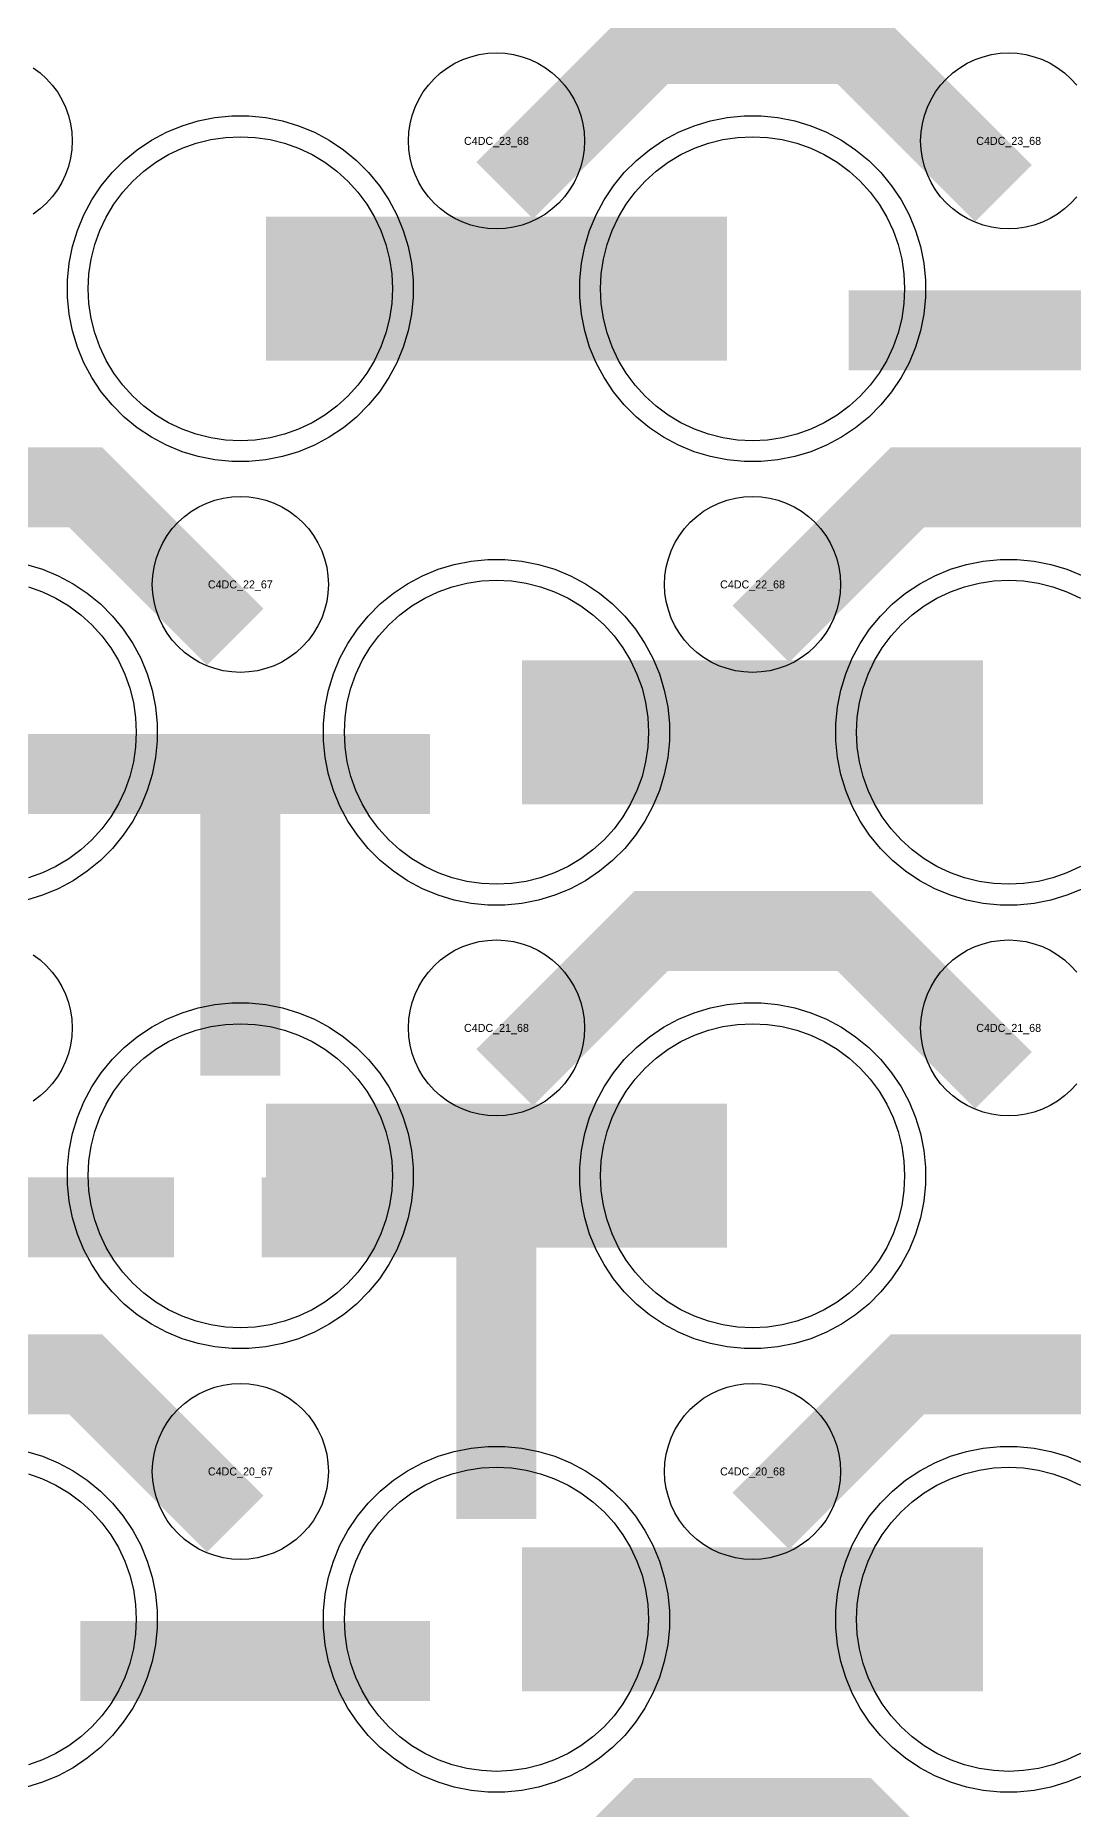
# Model space of a CAD drawing. Extents: x -11880 to 11880, y -14992 to 14992.
# Drawn here: x 9616 to 9940, y -12128 to -11573 of the extents above; entities that cross this region are included whole.
import ezdxf
from ezdxf.enums import TextEntityAlignment as Align

# ---------------------------------------------------------------- set-up
doc = ezdxf.new("R2010")
doc.units = 0
doc.header["$MEASUREMENT"] = 0
for name, color, linetype in [('GDS_775_DT_237', 138, 'CONTINUOUS'), ('RDL1_FS', 34, 'CONTINUOUS'), ('RDL_BS', 160, 'CONTINUOUS')]:
    doc.layers.add(name, color=color, linetype=linetype)

msp = doc.modelspace()

# ---------------------------------------------------------------- linework, layer by layer
at = {"layer": 'RDL1_FS'}
for points in [[(9680, -11700.099), (9675.343, -11699.87), (9670.732, -11699.186), (9666.209, -11698.054), (9661.819, -11696.482), (9657.605, -11694.49), (9653.605, -11692.092), (9649.86, -11689.314), (9646.406, -11686.184), (9643.276, -11682.73), (9640.498, -11678.985), (9638.1, -11674.985), (9636.108, -11670.771), (9634.536, -11666.381), (9633.404, -11661.858), (9632.72, -11657.247), (9632.491, -11652.59), (9632.72, -11647.933), (9633.404, -11643.322), (9634.536, -11638.799), (9636.108, -11634.409), (9638.1, -11630.195), (9640.498, -11626.195), (9643.276, -11622.45), (9646.406, -11618.996), (9649.86, -11615.866), (9653.605, -11613.088), (9657.605, -11610.69), (9661.819, -11608.698), (9666.209, -11607.126), (9670.732, -11605.994), (9675.343, -11605.31), (9680, -11605.081), (9684.657, -11605.31), (9689.268, -11605.994), (9693.791, -11607.126), (9698.181, -11608.698), (9702.395, -11610.69), (9706.395, -11613.088), (9710.14, -11615.866), (9713.594, -11618.996), (9716.724, -11622.45), (9719.502, -11626.195), (9721.9, -11630.195), (9723.892, -11634.409), (9725.464, -11638.799), (9726.596, -11643.322), (9727.28, -11647.933), (9727.509, -11652.59), (9727.28, -11657.247), (9726.596, -11661.858), (9725.464, -11666.381), (9723.892, -11670.771), (9721.9, -11674.985), (9719.502, -11678.985), (9716.724, -11682.73), (9713.594, -11686.184), (9710.14, -11689.314), (9706.395, -11692.092), (9702.395, -11694.49), (9698.181, -11696.482), (9693.791, -11698.054), (9689.268, -11699.186), (9684.657, -11699.87)], [(9840, -11700.099), (9835.343, -11699.87), (9830.732, -11699.186), (9826.209, -11698.054), (9821.819, -11696.482), (9817.605, -11694.49), (9813.605, -11692.092), (9809.86, -11689.314), (9806.406, -11686.184), (9803.276, -11682.73), (9800.498, -11678.985), (9798.1, -11674.985), (9796.108, -11670.771), (9794.536, -11666.381), (9793.404, -11661.858), (9792.72, -11657.247), (9792.491, -11652.59), (9792.72, -11647.933), (9793.404, -11643.322), (9794.536, -11638.799), (9796.108, -11634.409), (9798.1, -11630.195), (9800.498, -11626.195), (9803.276, -11622.45), (9806.406, -11618.996), (9809.86, -11615.866), (9813.605, -11613.088), (9817.605, -11610.69), (9821.819, -11608.698), (9826.209, -11607.126), (9830.732, -11605.994), (9835.343, -11605.31), (9840, -11605.081), (9844.657, -11605.31), (9849.268, -11605.994), (9853.791, -11607.126), (9858.181, -11608.698), (9862.395, -11610.69), (9866.395, -11613.088), (9870.14, -11615.866), (9873.594, -11618.996), (9876.724, -11622.45), (9879.502, -11626.195), (9881.9, -11630.195), (9883.892, -11634.409), (9885.464, -11638.799), (9886.596, -11643.322), (9887.28, -11647.933), (9887.509, -11652.59), (9887.28, -11657.247), (9886.596, -11661.858), (9885.464, -11666.381), (9883.892, -11670.771), (9881.9, -11674.985), (9879.502, -11678.985), (9876.724, -11682.73), (9873.594, -11686.184), (9870.14, -11689.314), (9866.395, -11692.092), (9862.395, -11694.49), (9858.181, -11696.482), (9853.791, -11698.054), (9849.268, -11699.186), (9844.657, -11699.87)], [(9760, -12115.794), (9755.343, -12115.565), (9750.732, -12114.881), (9746.209, -12113.749), (9741.819, -12112.177), (9737.605, -12110.185), (9733.605, -12107.787), (9729.86, -12105.009), (9726.406, -12101.879), (9723.276, -12098.425), (9720.498, -12094.68), (9718.1, -12090.68), (9716.108, -12086.466), (9714.536, -12082.076), (9713.404, -12077.553), (9712.72, -12072.942), (9712.491, -12068.285), (9712.72, -12063.628), (9713.404, -12059.017), (9714.536, -12054.494), (9716.108, -12050.104), (9718.1, -12045.89), (9720.498, -12041.89), (9723.276, -12038.145), (9726.406, -12034.691), (9729.86, -12031.561), (9733.605, -12028.783), (9737.605, -12026.385), (9741.819, -12024.393), (9746.209, -12022.821), (9750.732, -12021.689), (9755.343, -12021.005), (9760, -12020.776), (9764.657, -12021.005), (9769.268, -12021.689), (9773.791, -12022.821), (9778.181, -12024.393), (9782.395, -12026.385), (9786.395, -12028.783), (9790.14, -12031.561), (9793.594, -12034.691), (9796.724, -12038.145), (9799.502, -12041.89), (9801.9, -12045.89), (9803.892, -12050.104), (9805.464, -12054.494), (9806.596, -12059.017), (9807.28, -12063.628), (9807.509, -12068.285), (9807.28, -12072.942), (9806.596, -12077.553), (9805.464, -12082.076), (9803.892, -12086.466), (9801.9, -12090.68), (9799.502, -12094.68), (9796.724, -12098.425), (9793.594, -12101.879), (9790.14, -12105.009), (9786.395, -12107.787), (9782.395, -12110.185), (9778.181, -12112.177), (9773.791, -12113.749), (9769.268, -12114.881), (9764.657, -12115.565)]]:
    msp.add_lwpolyline(points, close=True, dxfattribs=at)
for points in [[(9688.002, -11652.59, 45, 45, 0), (9760.002, -11652.59, 45, 45, 0)], [(9760.002, -11652.59, 45, 45, 0), (9832.002, -11652.59, 45, 45, 0)], [(9768.002, -12068.285, 45, 45, 0), (9840.002, -12068.285, 45, 45, 0)], [(9840.002, -12068.285, 45, 45, 0), (9912.002, -12068.285, 45, 45, 0)]]:
    msp.add_lwpolyline(points, format="xyseb", dxfattribs=at)
at = {"layer": 'RDL1_FS', "color": 241, "true_color": 0xf7abae}
for points in [[(9760, -11838.664), (9755.343, -11838.435), (9750.732, -11837.751), (9746.209, -11836.619), (9741.819, -11835.047), (9737.605, -11833.055), (9733.605, -11830.657), (9729.86, -11827.879), (9726.406, -11824.749), (9723.276, -11821.295), (9720.498, -11817.55), (9718.1, -11813.55), (9716.108, -11809.336), (9714.536, -11804.946), (9713.404, -11800.423), (9712.72, -11795.812), (9712.491, -11791.155), (9712.72, -11786.498), (9713.404, -11781.887), (9714.536, -11777.364), (9716.108, -11772.974), (9718.1, -11768.76), (9720.498, -11764.76), (9723.276, -11761.015), (9726.406, -11757.561), (9729.86, -11754.431), (9733.605, -11751.653), (9737.605, -11749.255), (9741.819, -11747.263), (9746.209, -11745.691), (9750.732, -11744.559), (9755.343, -11743.875), (9760, -11743.646), (9764.657, -11743.875), (9769.268, -11744.559), (9773.791, -11745.691), (9778.181, -11747.263), (9782.395, -11749.255), (9786.395, -11751.653), (9790.14, -11754.431), (9793.594, -11757.561), (9796.724, -11761.015), (9799.502, -11764.76), (9801.9, -11768.76), (9803.892, -11772.974), (9805.464, -11777.364), (9806.596, -11781.887), (9807.28, -11786.498), (9807.509, -11791.155), (9807.28, -11795.812), (9806.596, -11800.423), (9805.464, -11804.946), (9803.892, -11809.336), (9801.9, -11813.55), (9799.502, -11817.55), (9796.724, -11821.295), (9793.594, -11824.749), (9790.14, -11827.879), (9786.395, -11830.657), (9782.395, -11833.055), (9778.181, -11835.047), (9773.791, -11836.619), (9769.268, -11837.751), (9764.657, -11838.435)], [(9680, -11977.229), (9675.343, -11977), (9670.732, -11976.316), (9666.209, -11975.184), (9661.819, -11973.612), (9657.605, -11971.62), (9653.605, -11969.222), (9649.86, -11966.444), (9646.406, -11963.314), (9643.276, -11959.86), (9640.498, -11956.115), (9638.1, -11952.115), (9636.108, -11947.901), (9634.536, -11943.511), (9633.404, -11938.988), (9632.72, -11934.377), (9632.491, -11929.72), (9632.72, -11925.063), (9633.404, -11920.452), (9634.536, -11915.929), (9636.108, -11911.539), (9638.1, -11907.325), (9640.498, -11903.325), (9643.276, -11899.58), (9646.406, -11896.126), (9649.86, -11892.996), (9653.605, -11890.218), (9657.605, -11887.82), (9661.819, -11885.828), (9666.209, -11884.256), (9670.732, -11883.124), (9675.343, -11882.44), (9680, -11882.211), (9684.657, -11882.44), (9689.268, -11883.124), (9693.791, -11884.256), (9698.181, -11885.828), (9702.395, -11887.82), (9706.395, -11890.218), (9710.14, -11892.996), (9713.594, -11896.126), (9716.724, -11899.58), (9719.502, -11903.325), (9721.9, -11907.325), (9723.892, -11911.539), (9725.464, -11915.929), (9726.596, -11920.452), (9727.28, -11925.063), (9727.509, -11929.72), (9727.28, -11934.377), (9726.596, -11938.988), (9725.464, -11943.511), (9723.892, -11947.901), (9721.9, -11952.115), (9719.502, -11956.115), (9716.724, -11959.86), (9713.594, -11963.314), (9710.14, -11966.444), (9706.395, -11969.222), (9702.395, -11971.62), (9698.181, -11973.612), (9693.791, -11975.184), (9689.268, -11976.316), (9684.657, -11977)], [(9840, -11977.229), (9835.343, -11977), (9830.732, -11976.316), (9826.209, -11975.184), (9821.819, -11973.612), (9817.605, -11971.62), (9813.605, -11969.222), (9809.86, -11966.444), (9806.406, -11963.314), (9803.276, -11959.86), (9800.498, -11956.115), (9798.1, -11952.115), (9796.108, -11947.901), (9794.536, -11943.511), (9793.404, -11938.988), (9792.72, -11934.377), (9792.491, -11929.72), (9792.72, -11925.063), (9793.404, -11920.452), (9794.536, -11915.929), (9796.108, -11911.539), (9798.1, -11907.325), (9800.498, -11903.325), (9803.276, -11899.58), (9806.406, -11896.126), (9809.86, -11892.996), (9813.605, -11890.218), (9817.605, -11887.82), (9821.819, -11885.828), (9826.209, -11884.256), (9830.732, -11883.124), (9835.343, -11882.44), (9840, -11882.211), (9844.657, -11882.44), (9849.268, -11883.124), (9853.791, -11884.256), (9858.181, -11885.828), (9862.395, -11887.82), (9866.395, -11890.218), (9870.14, -11892.996), (9873.594, -11896.126), (9876.724, -11899.58), (9879.502, -11903.325), (9881.9, -11907.325), (9883.892, -11911.539), (9885.464, -11915.929), (9886.596, -11920.452), (9887.28, -11925.063), (9887.509, -11929.72), (9887.28, -11934.377), (9886.596, -11938.988), (9885.464, -11943.511), (9883.892, -11947.901), (9881.9, -11952.115), (9879.502, -11956.115), (9876.724, -11959.86), (9873.594, -11963.314), (9870.14, -11966.444), (9866.395, -11969.222), (9862.395, -11971.62), (9858.181, -11973.612), (9853.791, -11975.184), (9849.268, -11976.316), (9844.657, -11977)]]:
    msp.add_lwpolyline(points, close=True, dxfattribs=at)
for points in [[(9942.395, -11833.055), (9938.181, -11835.047), (9933.791, -11836.619), (9929.268, -11837.751), (9924.657, -11838.435), (9920, -11838.664), (9915.343, -11838.435), (9910.732, -11837.751), (9906.209, -11836.619), (9901.819, -11835.047), (9897.605, -11833.055), (9893.605, -11830.657), (9889.86, -11827.879), (9886.406, -11824.749), (9883.276, -11821.295), (9880.498, -11817.55), (9878.1, -11813.55), (9876.108, -11809.336), (9874.536, -11804.946), (9873.404, -11800.423), (9872.72, -11795.812), (9872.491, -11791.155), (9872.72, -11786.498), (9873.404, -11781.887), (9874.536, -11777.364), (9876.108, -11772.974), (9878.1, -11768.76), (9880.498, -11764.76), (9883.276, -11761.015), (9886.406, -11757.561), (9889.86, -11754.431), (9893.605, -11751.653), (9897.605, -11749.255), (9901.819, -11747.263), (9906.209, -11745.691), (9910.732, -11744.559), (9915.343, -11743.875), (9920, -11743.646), (9924.657, -11743.875), (9929.268, -11744.559), (9933.791, -11745.691), (9938.181, -11747.263), (9942.395, -11749.255)], [(9613.791, -11745.691), (9618.181, -11747.263), (9622.395, -11749.255), (9626.395, -11751.653), (9630.14, -11754.431), (9633.594, -11757.561), (9636.724, -11761.015), (9639.502, -11764.76), (9641.9, -11768.76), (9643.892, -11772.974), (9645.464, -11777.364), (9646.596, -11781.887), (9647.28, -11786.498), (9647.509, -11791.155), (9647.28, -11795.812), (9646.596, -11800.423), (9645.464, -11804.946), (9643.892, -11809.336), (9641.9, -11813.55), (9639.502, -11817.55), (9636.724, -11821.295), (9633.594, -11824.749), (9630.14, -11827.879), (9626.395, -11830.657), (9622.395, -11833.055), (9618.181, -11835.047), (9613.791, -11836.619)]]:
    msp.add_lwpolyline(points, dxfattribs=at)
for points in [[(9768.002, -11791.155, 45, 45, 0), (9840.002, -11791.155, 45, 45, 0)], [(9840.002, -11791.155, 45, 45, 0), (9912.002, -11791.155, 45, 45, 0)], [(9688.002, -11929.72, 45, 45, 0), (9760.002, -11929.72, 45, 45, 0)], [(9760.002, -11929.72, 45, 45, 0), (9832.002, -11929.72, 45, 45, 0)]]:
    msp.add_lwpolyline(points, format="xyseb", dxfattribs=at)
at = {"layer": 'RDL1_FS'}
for points in [[(9942.395, -12110.185), (9938.181, -12112.177), (9933.791, -12113.749), (9929.268, -12114.881), (9924.657, -12115.565), (9920, -12115.794), (9915.343, -12115.565), (9910.732, -12114.881), (9906.209, -12113.749), (9901.819, -12112.177), (9897.605, -12110.185), (9893.605, -12107.787), (9889.86, -12105.009), (9886.406, -12101.879), (9883.276, -12098.425), (9880.498, -12094.68), (9878.1, -12090.68), (9876.108, -12086.466), (9874.536, -12082.076), (9873.404, -12077.553), (9872.72, -12072.942), (9872.491, -12068.285), (9872.72, -12063.628), (9873.404, -12059.017), (9874.536, -12054.494), (9876.108, -12050.104), (9878.1, -12045.89), (9880.498, -12041.89), (9883.276, -12038.145), (9886.406, -12034.691), (9889.86, -12031.561), (9893.605, -12028.783), (9897.605, -12026.385), (9901.819, -12024.393), (9906.209, -12022.821), (9910.732, -12021.689), (9915.343, -12021.005), (9920, -12020.776), (9924.657, -12021.005), (9929.268, -12021.689), (9933.791, -12022.821), (9938.181, -12024.393), (9942.395, -12026.385)], [(9613.791, -12022.821), (9618.181, -12024.393), (9622.395, -12026.385), (9626.395, -12028.783), (9630.14, -12031.561), (9633.594, -12034.691), (9636.724, -12038.145), (9639.502, -12041.89), (9641.9, -12045.89), (9643.892, -12050.104), (9645.464, -12054.494), (9646.596, -12059.017), (9647.28, -12063.628), (9647.509, -12068.285), (9647.28, -12072.942), (9646.596, -12077.553), (9645.464, -12082.076), (9643.892, -12086.466), (9641.9, -12090.68), (9639.502, -12094.68), (9636.724, -12098.425), (9633.594, -12101.879), (9630.14, -12105.009), (9626.395, -12107.787), (9622.395, -12110.185), (9618.181, -12112.177), (9613.791, -12113.749)]]:
    msp.add_lwpolyline(points, dxfattribs=at)
at = {"layer": 'RDL_BS'}
for points in [[(9762.562, -11621.904, 25, 25, 0), (9808.377, -11576.089, 25, 25, 0), (9841.93, -11576.089, 25, 25, 0)], [(9918.401, -11622.803, 25, 25, 0), (9871.687, -11576.089, 25, 25, 0), (9841.929, -11576.089, 25, 25, 0)], [(9870.016, -11665.603, 25, 25, 0), (9979.281, -11665.603, 25, 25, 0)], [(9678.401, -11761.368, 25, 25, 0), (9631.687, -11714.654, 25, 25, 0), (9601.929, -11714.654, 25, 25, 0)], [(9842.562, -11760.469, 25, 25, 0), (9888.377, -11714.654, 25, 25, 0), (9921.93, -11714.654, 25, 25, 0)], [(9998.401, -11761.368, 25, 25, 0), (9951.687, -11714.654, 25, 25, 0), (9921.929, -11714.654, 25, 25, 0)], [(9762.562, -11899.034, 25, 25, 0), (9808.377, -11853.219, 25, 25, 0), (9841.93, -11853.219, 25, 25, 0)], [(9918.401, -11899.933, 25, 25, 0), (9871.687, -11853.219, 25, 25, 0), (9841.929, -11853.219, 25, 25, 0)], [(9678.401, -12038.498, 25, 25, 0), (9631.687, -11991.784, 25, 25, 0), (9601.929, -11991.784, 25, 25, 0)], [(9842.562, -12037.599, 25, 25, 0), (9888.377, -11991.784, 25, 25, 0), (9921.93, -11991.784, 25, 25, 0)], [(9998.401, -12038.498, 25, 25, 0), (9951.687, -11991.784, 25, 25, 0), (9921.929, -11991.784, 25, 25, 0)], [(9630.016, -12081.298, 25, 25, 0), (9739.281, -12081.298, 25, 25, 0)], [(9762.562, -12176.159, 25, 25, 0), (9808.377, -12130.344, 25, 25, 0), (9841.93, -12130.344, 25, 25, 0)], [(9918.401, -12177.058, 25, 25, 0), (9871.687, -12130.344, 25, 25, 0), (9841.929, -12130.344, 25, 25, 0)]]:
    msp.add_lwpolyline(points, format="xyseb", dxfattribs=at)
for points in [[(9615.28, -11583.545), (9617.443, -11585.148), (9619.442, -11586.96), (9621.254, -11588.959), (9622.857, -11591.122), (9624.25, -11593.446), (9625.402, -11595.883), (9626.309, -11598.418), (9626.966, -11601.037), (9627.362, -11603.709), (9627.494, -11606.402), (9627.362, -11609.095), (9626.966, -11611.767), (9626.309, -11614.386), (9625.402, -11616.921), (9624.25, -11619.358), (9622.857, -11621.682), (9621.254, -11623.845), (9619.442, -11625.844), (9617.443, -11627.656), (9615.28, -11629.259)], [(9941.254, -11623.845), (9939.442, -11625.844), (9937.443, -11627.656), (9935.28, -11629.259), (9932.956, -11630.652), (9930.519, -11631.804), (9927.984, -11632.711), (9925.365, -11633.368), (9922.693, -11633.764), (9920, -11633.896), (9917.307, -11633.764), (9914.635, -11633.368), (9912.016, -11632.711), (9909.481, -11631.804), (9907.044, -11630.652), (9904.72, -11629.259), (9902.557, -11627.656), (9900.558, -11625.844), (9898.746, -11623.845), (9897.143, -11621.682), (9895.75, -11619.358), (9894.598, -11616.921), (9893.691, -11614.386), (9893.034, -11611.767), (9892.638, -11609.095), (9892.506, -11606.402), (9892.638, -11603.709), (9893.034, -11601.037), (9893.691, -11598.418), (9894.598, -11595.883), (9895.75, -11593.446), (9897.143, -11591.122), (9898.746, -11588.959), (9900.558, -11586.96), (9902.557, -11585.148), (9904.72, -11583.545), (9907.044, -11582.152), (9909.481, -11581), (9912.016, -11580.093), (9914.635, -11579.436), (9917.307, -11579.04), (9920, -11578.908), (9922.693, -11579.04), (9925.365, -11579.436), (9927.984, -11580.093), (9930.519, -11581), (9932.956, -11582.152), (9935.28, -11583.545), (9937.443, -11585.148), (9939.442, -11586.96), (9941.254, -11588.959)], [(9615.28, -11860.675), (9617.443, -11862.278), (9619.442, -11864.09), (9621.254, -11866.089), (9622.857, -11868.252), (9624.25, -11870.576), (9625.402, -11873.013), (9626.309, -11875.548), (9626.966, -11878.167), (9627.362, -11880.839), (9627.494, -11883.532), (9627.362, -11886.225), (9626.966, -11888.897), (9626.309, -11891.516), (9625.402, -11894.051), (9624.25, -11896.488), (9622.857, -11898.812), (9621.254, -11900.975), (9619.442, -11902.974), (9617.443, -11904.786), (9615.28, -11906.389)], [(9941.254, -11900.975), (9939.442, -11902.974), (9937.443, -11904.786), (9935.28, -11906.389), (9932.956, -11907.782), (9930.519, -11908.934), (9927.984, -11909.841), (9925.365, -11910.498), (9922.693, -11910.894), (9920, -11911.026), (9917.307, -11910.894), (9914.635, -11910.498), (9912.016, -11909.841), (9909.481, -11908.934), (9907.044, -11907.782), (9904.72, -11906.389), (9902.557, -11904.786), (9900.558, -11902.974), (9898.746, -11900.975), (9897.143, -11898.812), (9895.75, -11896.488), (9894.598, -11894.051), (9893.691, -11891.516), (9893.034, -11888.897), (9892.638, -11886.225), (9892.506, -11883.532), (9892.638, -11880.839), (9893.034, -11878.167), (9893.691, -11875.548), (9894.598, -11873.013), (9895.75, -11870.576), (9897.143, -11868.252), (9898.746, -11866.089), (9900.558, -11864.09), (9902.557, -11862.278), (9904.72, -11860.675), (9907.044, -11859.282), (9909.481, -11858.13), (9912.016, -11857.223), (9914.635, -11856.566), (9917.307, -11856.17), (9920, -11856.038), (9922.693, -11856.17), (9925.365, -11856.566), (9927.984, -11857.223), (9930.519, -11858.13), (9932.956, -11859.282), (9935.28, -11860.675), (9937.443, -11862.278), (9939.442, -11864.09), (9941.254, -11866.089)], [(9613.165, -12015.848), (9618.205, -12017.379), (9623.115, -12019.41), (9627.777, -12021.902), (9632.191, -12024.849), (9636.292, -12028.211), (9640.074, -12031.993), (9643.436, -12036.094), (9646.383, -12040.508), (9648.875, -12045.17), (9650.906, -12050.08), (9652.437, -12055.12), (9653.483, -12060.347), (9654, -12065.641), (9654, -12070.929), (9653.483, -12076.223), (9652.437, -12081.45), (9650.906, -12086.49), (9648.875, -12091.4), (9646.383, -12096.062), (9643.436, -12100.476), (9640.074, -12104.577), (9636.292, -12108.359), (9632.191, -12111.721), (9627.777, -12114.668), (9623.115, -12117.16), (9618.205, -12119.191), (9613.165, -12120.722)], [(9943.115, -12117.16), (9938.205, -12119.191), (9933.165, -12120.722), (9927.938, -12121.768), (9922.644, -12122.285), (9917.356, -12122.285), (9912.062, -12121.768), (9906.835, -12120.722), (9901.795, -12119.191), (9896.885, -12117.16), (9892.223, -12114.668), (9887.809, -12111.721), (9883.708, -12108.359), (9879.926, -12104.577), (9876.564, -12100.476), (9873.617, -12096.062), (9871.125, -12091.4), (9869.094, -12086.49), (9867.563, -12081.45), (9866.517, -12076.223), (9866, -12070.929), (9866, -12065.641), (9866.517, -12060.347), (9867.563, -12055.12), (9869.094, -12050.08), (9871.125, -12045.17), (9873.617, -12040.508), (9876.564, -12036.094), (9879.926, -12031.993), (9883.708, -12028.211), (9887.809, -12024.849), (9892.223, -12021.902), (9896.885, -12019.41), (9901.795, -12017.379), (9906.835, -12015.848), (9912.062, -12014.802), (9917.356, -12014.285), (9922.644, -12014.285), (9927.938, -12014.802), (9933.165, -12015.848), (9938.205, -12017.379), (9943.115, -12019.41)]]:
    msp.add_lwpolyline(points, dxfattribs=at)
for points in [[(9760, -11633.896), (9757.307, -11633.764), (9754.635, -11633.368), (9752.016, -11632.711), (9749.481, -11631.804), (9747.044, -11630.652), (9744.72, -11629.259), (9742.557, -11627.656), (9740.558, -11625.844), (9738.746, -11623.845), (9737.143, -11621.682), (9735.75, -11619.358), (9734.598, -11616.921), (9733.691, -11614.386), (9733.034, -11611.767), (9732.638, -11609.095), (9732.506, -11606.402), (9732.638, -11603.709), (9733.034, -11601.037), (9733.691, -11598.418), (9734.598, -11595.883), (9735.75, -11593.446), (9737.143, -11591.122), (9738.746, -11588.959), (9740.558, -11586.96), (9742.557, -11585.148), (9744.72, -11583.545), (9747.044, -11582.152), (9749.481, -11581), (9752.016, -11580.093), (9754.635, -11579.436), (9757.307, -11579.04), (9760, -11578.908), (9762.693, -11579.04), (9765.365, -11579.436), (9767.984, -11580.093), (9770.519, -11581), (9772.956, -11582.152), (9775.28, -11583.545), (9777.443, -11585.148), (9779.442, -11586.96), (9781.254, -11588.959), (9782.857, -11591.122), (9784.25, -11593.446), (9785.402, -11595.883), (9786.309, -11598.418), (9786.966, -11601.037), (9787.362, -11603.709), (9787.494, -11606.402), (9787.362, -11609.095), (9786.966, -11611.767), (9786.309, -11614.386), (9785.402, -11616.921), (9784.25, -11619.358), (9782.857, -11621.682), (9781.254, -11623.845), (9779.442, -11625.844), (9777.443, -11627.656), (9775.28, -11629.259), (9772.956, -11630.652), (9770.519, -11631.804), (9767.984, -11632.711), (9765.365, -11633.368), (9762.693, -11633.764)], [(9677.356, -11706.59), (9672.062, -11706.073), (9666.835, -11705.027), (9661.795, -11703.496), (9656.885, -11701.465), (9652.223, -11698.973), (9647.809, -11696.026), (9643.708, -11692.664), (9639.926, -11688.882), (9636.564, -11684.781), (9633.617, -11680.367), (9631.125, -11675.705), (9629.094, -11670.795), (9627.563, -11665.755), (9626.517, -11660.528), (9626, -11655.234), (9626, -11649.946), (9626.517, -11644.652), (9627.563, -11639.425), (9629.094, -11634.385), (9631.125, -11629.475), (9633.617, -11624.813), (9636.564, -11620.399), (9639.926, -11616.298), (9643.708, -11612.516), (9647.809, -11609.154), (9652.223, -11606.207), (9656.885, -11603.715), (9661.795, -11601.684), (9666.835, -11600.153), (9672.062, -11599.107), (9677.356, -11598.59), (9682.644, -11598.59), (9687.938, -11599.107), (9693.165, -11600.153), (9698.205, -11601.684), (9703.115, -11603.715), (9707.777, -11606.207), (9712.191, -11609.154), (9716.292, -11612.516), (9720.074, -11616.298), (9723.436, -11620.399), (9726.383, -11624.813), (9728.875, -11629.475), (9730.906, -11634.385), (9732.437, -11639.425), (9733.483, -11644.652), (9734, -11649.946), (9734, -11655.234), (9733.483, -11660.528), (9732.437, -11665.755), (9730.906, -11670.795), (9728.875, -11675.705), (9726.383, -11680.367), (9723.436, -11684.781), (9720.074, -11688.882), (9716.292, -11692.664), (9712.191, -11696.026), (9707.777, -11698.973), (9703.115, -11701.465), (9698.205, -11703.496), (9693.165, -11705.027), (9687.938, -11706.073), (9682.644, -11706.59)], [(9837.356, -11706.59), (9832.062, -11706.073), (9826.835, -11705.027), (9821.795, -11703.496), (9816.885, -11701.465), (9812.223, -11698.973), (9807.809, -11696.026), (9803.708, -11692.664), (9799.926, -11688.882), (9796.564, -11684.781), (9793.617, -11680.367), (9791.125, -11675.705), (9789.094, -11670.795), (9787.563, -11665.755), (9786.517, -11660.528), (9786, -11655.234), (9786, -11649.946), (9786.517, -11644.652), (9787.563, -11639.425), (9789.094, -11634.385), (9791.125, -11629.475), (9793.617, -11624.813), (9796.564, -11620.399), (9799.926, -11616.298), (9803.708, -11612.516), (9807.809, -11609.154), (9812.223, -11606.207), (9816.885, -11603.715), (9821.795, -11601.684), (9826.835, -11600.153), (9832.062, -11599.107), (9837.356, -11598.59), (9842.644, -11598.59), (9847.938, -11599.107), (9853.165, -11600.153), (9858.205, -11601.684), (9863.115, -11603.715), (9867.777, -11606.207), (9872.191, -11609.154), (9876.292, -11612.516), (9880.074, -11616.298), (9883.436, -11620.399), (9886.383, -11624.813), (9888.875, -11629.475), (9890.906, -11634.385), (9892.437, -11639.425), (9893.483, -11644.652), (9894, -11649.946), (9894, -11655.234), (9893.483, -11660.528), (9892.437, -11665.755), (9890.906, -11670.795), (9888.875, -11675.705), (9886.383, -11680.367), (9883.436, -11684.781), (9880.074, -11688.882), (9876.292, -11692.664), (9872.191, -11696.026), (9867.777, -11698.973), (9863.115, -11701.465), (9858.205, -11703.496), (9853.165, -11705.027), (9847.938, -11706.073), (9842.644, -11706.59)], [(9680, -11772.461), (9677.307, -11772.329), (9674.635, -11771.933), (9672.016, -11771.276), (9669.481, -11770.369), (9667.044, -11769.217), (9664.72, -11767.824), (9662.557, -11766.221), (9660.558, -11764.409), (9658.746, -11762.41), (9657.143, -11760.247), (9655.75, -11757.923), (9654.598, -11755.486), (9653.691, -11752.951), (9653.034, -11750.332), (9652.638, -11747.66), (9652.506, -11744.967), (9652.638, -11742.274), (9653.034, -11739.602), (9653.691, -11736.983), (9654.598, -11734.448), (9655.75, -11732.011), (9657.143, -11729.687), (9658.746, -11727.524), (9660.558, -11725.525), (9662.557, -11723.713), (9664.72, -11722.11), (9667.044, -11720.717), (9669.481, -11719.565), (9672.016, -11718.658), (9674.635, -11718.001), (9677.307, -11717.605), (9680, -11717.473), (9682.693, -11717.605), (9685.365, -11718.001), (9687.984, -11718.658), (9690.519, -11719.565), (9692.956, -11720.717), (9695.28, -11722.11), (9697.443, -11723.713), (9699.442, -11725.525), (9701.254, -11727.524), (9702.857, -11729.687), (9704.25, -11732.011), (9705.402, -11734.448), (9706.309, -11736.983), (9706.966, -11739.602), (9707.362, -11742.274), (9707.494, -11744.967), (9707.362, -11747.66), (9706.966, -11750.332), (9706.309, -11752.951), (9705.402, -11755.486), (9704.25, -11757.923), (9702.857, -11760.247), (9701.254, -11762.41), (9699.442, -11764.409), (9697.443, -11766.221), (9695.28, -11767.824), (9692.956, -11769.217), (9690.519, -11770.369), (9687.984, -11771.276), (9685.365, -11771.933), (9682.693, -11772.329)], [(9840, -11772.461), (9837.307, -11772.329), (9834.635, -11771.933), (9832.016, -11771.276), (9829.481, -11770.369), (9827.044, -11769.217), (9824.72, -11767.824), (9822.557, -11766.221), (9820.558, -11764.409), (9818.746, -11762.41), (9817.143, -11760.247), (9815.75, -11757.923), (9814.598, -11755.486), (9813.691, -11752.951), (9813.034, -11750.332), (9812.638, -11747.66), (9812.506, -11744.967), (9812.638, -11742.274), (9813.034, -11739.602), (9813.691, -11736.983), (9814.598, -11734.448), (9815.75, -11732.011), (9817.143, -11729.687), (9818.746, -11727.524), (9820.558, -11725.525), (9822.557, -11723.713), (9824.72, -11722.11), (9827.044, -11720.717), (9829.481, -11719.565), (9832.016, -11718.658), (9834.635, -11718.001), (9837.307, -11717.605), (9840, -11717.473), (9842.693, -11717.605), (9845.365, -11718.001), (9847.984, -11718.658), (9850.519, -11719.565), (9852.956, -11720.717), (9855.28, -11722.11), (9857.443, -11723.713), (9859.442, -11725.525), (9861.254, -11727.524), (9862.857, -11729.687), (9864.25, -11732.011), (9865.402, -11734.448), (9866.309, -11736.983), (9866.966, -11739.602), (9867.362, -11742.274), (9867.494, -11744.967), (9867.362, -11747.66), (9866.966, -11750.332), (9866.309, -11752.951), (9865.402, -11755.486), (9864.25, -11757.923), (9862.857, -11760.247), (9861.254, -11762.41), (9859.442, -11764.409), (9857.443, -11766.221), (9855.28, -11767.824), (9852.956, -11769.217), (9850.519, -11770.369), (9847.984, -11771.276), (9845.365, -11771.933), (9842.693, -11772.329)], [(9760, -11911.026), (9757.307, -11910.894), (9754.635, -11910.498), (9752.016, -11909.841), (9749.481, -11908.934), (9747.044, -11907.782), (9744.72, -11906.389), (9742.557, -11904.786), (9740.558, -11902.974), (9738.746, -11900.975), (9737.143, -11898.812), (9735.75, -11896.488), (9734.598, -11894.051), (9733.691, -11891.516), (9733.034, -11888.897), (9732.638, -11886.225), (9732.506, -11883.532), (9732.638, -11880.839), (9733.034, -11878.167), (9733.691, -11875.548), (9734.598, -11873.013), (9735.75, -11870.576), (9737.143, -11868.252), (9738.746, -11866.089), (9740.558, -11864.09), (9742.557, -11862.278), (9744.72, -11860.675), (9747.044, -11859.282), (9749.481, -11858.13), (9752.016, -11857.223), (9754.635, -11856.566), (9757.307, -11856.17), (9760, -11856.038), (9762.693, -11856.17), (9765.365, -11856.566), (9767.984, -11857.223), (9770.519, -11858.13), (9772.956, -11859.282), (9775.28, -11860.675), (9777.443, -11862.278), (9779.442, -11864.09), (9781.254, -11866.089), (9782.857, -11868.252), (9784.25, -11870.576), (9785.402, -11873.013), (9786.309, -11875.548), (9786.966, -11878.167), (9787.362, -11880.839), (9787.494, -11883.532), (9787.362, -11886.225), (9786.966, -11888.897), (9786.309, -11891.516), (9785.402, -11894.051), (9784.25, -11896.488), (9782.857, -11898.812), (9781.254, -11900.975), (9779.442, -11902.974), (9777.443, -11904.786), (9775.28, -11906.389), (9772.956, -11907.782), (9770.519, -11908.934), (9767.984, -11909.841), (9765.365, -11910.498), (9762.693, -11910.894)], [(9680, -12049.591), (9677.307, -12049.459), (9674.635, -12049.063), (9672.016, -12048.406), (9669.481, -12047.499), (9667.044, -12046.347), (9664.72, -12044.954), (9662.557, -12043.351), (9660.558, -12041.539), (9658.746, -12039.54), (9657.143, -12037.377), (9655.75, -12035.053), (9654.598, -12032.616), (9653.691, -12030.081), (9653.034, -12027.462), (9652.638, -12024.79), (9652.506, -12022.097), (9652.638, -12019.404), (9653.034, -12016.732), (9653.691, -12014.113), (9654.598, -12011.578), (9655.75, -12009.141), (9657.143, -12006.817), (9658.746, -12004.654), (9660.558, -12002.655), (9662.557, -12000.843), (9664.72, -11999.24), (9667.044, -11997.847), (9669.481, -11996.695), (9672.016, -11995.788), (9674.635, -11995.131), (9677.307, -11994.735), (9680, -11994.603), (9682.693, -11994.735), (9685.365, -11995.131), (9687.984, -11995.788), (9690.519, -11996.695), (9692.956, -11997.847), (9695.28, -11999.24), (9697.443, -12000.843), (9699.442, -12002.655), (9701.254, -12004.654), (9702.857, -12006.817), (9704.25, -12009.141), (9705.402, -12011.578), (9706.309, -12014.113), (9706.966, -12016.732), (9707.362, -12019.404), (9707.494, -12022.097), (9707.362, -12024.79), (9706.966, -12027.462), (9706.309, -12030.081), (9705.402, -12032.616), (9704.25, -12035.053), (9702.857, -12037.377), (9701.254, -12039.54), (9699.442, -12041.539), (9697.443, -12043.351), (9695.28, -12044.954), (9692.956, -12046.347), (9690.519, -12047.499), (9687.984, -12048.406), (9685.365, -12049.063), (9682.693, -12049.459)], [(9840, -12049.591), (9837.307, -12049.459), (9834.635, -12049.063), (9832.016, -12048.406), (9829.481, -12047.499), (9827.044, -12046.347), (9824.72, -12044.954), (9822.557, -12043.351), (9820.558, -12041.539), (9818.746, -12039.54), (9817.143, -12037.377), (9815.75, -12035.053), (9814.598, -12032.616), (9813.691, -12030.081), (9813.034, -12027.462), (9812.638, -12024.79), (9812.506, -12022.097), (9812.638, -12019.404), (9813.034, -12016.732), (9813.691, -12014.113), (9814.598, -12011.578), (9815.75, -12009.141), (9817.143, -12006.817), (9818.746, -12004.654), (9820.558, -12002.655), (9822.557, -12000.843), (9824.72, -11999.24), (9827.044, -11997.847), (9829.481, -11996.695), (9832.016, -11995.788), (9834.635, -11995.131), (9837.307, -11994.735), (9840, -11994.603), (9842.693, -11994.735), (9845.365, -11995.131), (9847.984, -11995.788), (9850.519, -11996.695), (9852.956, -11997.847), (9855.28, -11999.24), (9857.443, -12000.843), (9859.442, -12002.655), (9861.254, -12004.654), (9862.857, -12006.817), (9864.25, -12009.141), (9865.402, -12011.578), (9866.309, -12014.113), (9866.966, -12016.732), (9867.362, -12019.404), (9867.494, -12022.097), (9867.362, -12024.79), (9866.966, -12027.462), (9866.309, -12030.081), (9865.402, -12032.616), (9864.25, -12035.053), (9862.857, -12037.377), (9861.254, -12039.54), (9859.442, -12041.539), (9857.443, -12043.351), (9855.28, -12044.954), (9852.956, -12046.347), (9850.519, -12047.499), (9847.984, -12048.406), (9845.365, -12049.063), (9842.693, -12049.459)], [(9757.356, -12122.285), (9752.062, -12121.768), (9746.835, -12120.722), (9741.795, -12119.191), (9736.885, -12117.16), (9732.223, -12114.668), (9727.809, -12111.721), (9723.708, -12108.359), (9719.926, -12104.577), (9716.564, -12100.476), (9713.617, -12096.062), (9711.125, -12091.4), (9709.094, -12086.49), (9707.563, -12081.45), (9706.517, -12076.223), (9706, -12070.929), (9706, -12065.641), (9706.517, -12060.347), (9707.563, -12055.12), (9709.094, -12050.08), (9711.125, -12045.17), (9713.617, -12040.508), (9716.564, -12036.094), (9719.926, -12031.993), (9723.708, -12028.211), (9727.809, -12024.849), (9732.223, -12021.902), (9736.885, -12019.41), (9741.795, -12017.379), (9746.835, -12015.848), (9752.062, -12014.802), (9757.356, -12014.285), (9762.644, -12014.285), (9767.938, -12014.802), (9773.165, -12015.848), (9778.205, -12017.379), (9783.115, -12019.41), (9787.777, -12021.902), (9792.191, -12024.849), (9796.292, -12028.211), (9800.074, -12031.993), (9803.436, -12036.094), (9806.383, -12040.508), (9808.875, -12045.17), (9810.906, -12050.08), (9812.437, -12055.12), (9813.483, -12060.347), (9814, -12065.641), (9814, -12070.929), (9813.483, -12076.223), (9812.437, -12081.45), (9810.906, -12086.49), (9808.875, -12091.4), (9806.383, -12096.062), (9803.436, -12100.476), (9800.074, -12104.577), (9796.292, -12108.359), (9792.191, -12111.721), (9787.777, -12114.668), (9783.115, -12117.16), (9778.205, -12119.191), (9773.165, -12120.722), (9767.938, -12121.768), (9762.644, -12122.285)]]:
    msp.add_lwpolyline(points, close=True, dxfattribs=at)
at = {"layer": 'RDL_BS', "color": 241, "true_color": 0xf7abae}
for points in [[(9613.165, -11738.718), (9618.205, -11740.249), (9623.115, -11742.28), (9627.777, -11744.772), (9632.191, -11747.719), (9636.292, -11751.081), (9640.074, -11754.863), (9643.436, -11758.964), (9646.383, -11763.378), (9648.875, -11768.04), (9650.906, -11772.95), (9652.437, -11777.99), (9653.483, -11783.217), (9654, -11788.511), (9654, -11793.799), (9653.483, -11799.093), (9652.437, -11804.32), (9650.906, -11809.36), (9648.875, -11814.27), (9646.383, -11818.932), (9643.436, -11823.346), (9640.074, -11827.447), (9636.292, -11831.229), (9632.191, -11834.591), (9627.777, -11837.538), (9623.115, -11840.03), (9618.205, -11842.061), (9613.165, -11843.592)], [(9943.115, -11840.03), (9938.205, -11842.061), (9933.165, -11843.592), (9927.938, -11844.638), (9922.644, -11845.155), (9917.356, -11845.155), (9912.062, -11844.638), (9906.835, -11843.592), (9901.795, -11842.061), (9896.885, -11840.03), (9892.223, -11837.538), (9887.809, -11834.591), (9883.708, -11831.229), (9879.926, -11827.447), (9876.564, -11823.346), (9873.617, -11818.932), (9871.125, -11814.27), (9869.094, -11809.36), (9867.563, -11804.32), (9866.517, -11799.093), (9866, -11793.799), (9866, -11788.511), (9866.517, -11783.217), (9867.563, -11777.99), (9869.094, -11772.95), (9871.125, -11768.04), (9873.617, -11763.378), (9876.564, -11758.964), (9879.926, -11754.863), (9883.708, -11751.081), (9887.809, -11747.719), (9892.223, -11744.772), (9896.885, -11742.28), (9901.795, -11740.249), (9906.835, -11738.718), (9912.062, -11737.672), (9917.356, -11737.155), (9922.644, -11737.155), (9927.938, -11737.672), (9933.165, -11738.718), (9938.205, -11740.249), (9943.115, -11742.28)]]:
    msp.add_lwpolyline(points, dxfattribs=at)
for points in [[(9757.356, -11845.155), (9752.062, -11844.638), (9746.835, -11843.592), (9741.795, -11842.061), (9736.885, -11840.03), (9732.223, -11837.538), (9727.809, -11834.591), (9723.708, -11831.229), (9719.926, -11827.447), (9716.564, -11823.346), (9713.617, -11818.932), (9711.125, -11814.27), (9709.094, -11809.36), (9707.563, -11804.32), (9706.517, -11799.093), (9706, -11793.799), (9706, -11788.511), (9706.517, -11783.217), (9707.563, -11777.99), (9709.094, -11772.95), (9711.125, -11768.04), (9713.617, -11763.378), (9716.564, -11758.964), (9719.926, -11754.863), (9723.708, -11751.081), (9727.809, -11747.719), (9732.223, -11744.772), (9736.885, -11742.28), (9741.795, -11740.249), (9746.835, -11738.718), (9752.062, -11737.672), (9757.356, -11737.155), (9762.644, -11737.155), (9767.938, -11737.672), (9773.165, -11738.718), (9778.205, -11740.249), (9783.115, -11742.28), (9787.777, -11744.772), (9792.191, -11747.719), (9796.292, -11751.081), (9800.074, -11754.863), (9803.436, -11758.964), (9806.383, -11763.378), (9808.875, -11768.04), (9810.906, -11772.95), (9812.437, -11777.99), (9813.483, -11783.217), (9814, -11788.511), (9814, -11793.799), (9813.483, -11799.093), (9812.437, -11804.32), (9810.906, -11809.36), (9808.875, -11814.27), (9806.383, -11818.932), (9803.436, -11823.346), (9800.074, -11827.447), (9796.292, -11831.229), (9792.191, -11834.591), (9787.777, -11837.538), (9783.115, -11840.03), (9778.205, -11842.061), (9773.165, -11843.592), (9767.938, -11844.638), (9762.644, -11845.155)], [(9677.356, -11983.72), (9672.062, -11983.203), (9666.835, -11982.157), (9661.795, -11980.626), (9656.885, -11978.595), (9652.223, -11976.103), (9647.809, -11973.156), (9643.708, -11969.794), (9639.926, -11966.012), (9636.564, -11961.911), (9633.617, -11957.497), (9631.125, -11952.835), (9629.094, -11947.925), (9627.563, -11942.885), (9626.517, -11937.658), (9626, -11932.364), (9626, -11927.076), (9626.517, -11921.782), (9627.563, -11916.555), (9629.094, -11911.515), (9631.125, -11906.605), (9633.617, -11901.943), (9636.564, -11897.529), (9639.926, -11893.428), (9643.708, -11889.646), (9647.809, -11886.284), (9652.223, -11883.337), (9656.885, -11880.845), (9661.795, -11878.814), (9666.835, -11877.283), (9672.062, -11876.237), (9677.356, -11875.72), (9682.644, -11875.72), (9687.938, -11876.237), (9693.165, -11877.283), (9698.205, -11878.814), (9703.115, -11880.845), (9707.777, -11883.337), (9712.191, -11886.284), (9716.292, -11889.646), (9720.074, -11893.428), (9723.436, -11897.529), (9726.383, -11901.943), (9728.875, -11906.605), (9730.906, -11911.515), (9732.437, -11916.555), (9733.483, -11921.782), (9734, -11927.076), (9734, -11932.364), (9733.483, -11937.658), (9732.437, -11942.885), (9730.906, -11947.925), (9728.875, -11952.835), (9726.383, -11957.497), (9723.436, -11961.911), (9720.074, -11966.012), (9716.292, -11969.794), (9712.191, -11973.156), (9707.777, -11976.103), (9703.115, -11978.595), (9698.205, -11980.626), (9693.165, -11982.157), (9687.938, -11983.203), (9682.644, -11983.72)], [(9837.356, -11983.72), (9832.062, -11983.203), (9826.835, -11982.157), (9821.795, -11980.626), (9816.885, -11978.595), (9812.223, -11976.103), (9807.809, -11973.156), (9803.708, -11969.794), (9799.926, -11966.012), (9796.564, -11961.911), (9793.617, -11957.497), (9791.125, -11952.835), (9789.094, -11947.925), (9787.563, -11942.885), (9786.517, -11937.658), (9786, -11932.364), (9786, -11927.076), (9786.517, -11921.782), (9787.563, -11916.555), (9789.094, -11911.515), (9791.125, -11906.605), (9793.617, -11901.943), (9796.564, -11897.529), (9799.926, -11893.428), (9803.708, -11889.646), (9807.809, -11886.284), (9812.223, -11883.337), (9816.885, -11880.845), (9821.795, -11878.814), (9826.835, -11877.283), (9832.062, -11876.237), (9837.356, -11875.72), (9842.644, -11875.72), (9847.938, -11876.237), (9853.165, -11877.283), (9858.205, -11878.814), (9863.115, -11880.845), (9867.777, -11883.337), (9872.191, -11886.284), (9876.292, -11889.646), (9880.074, -11893.428), (9883.436, -11897.529), (9886.383, -11901.943), (9888.875, -11906.605), (9890.906, -11911.515), (9892.437, -11916.555), (9893.483, -11921.782), (9894, -11927.076), (9894, -11932.364), (9893.483, -11937.658), (9892.437, -11942.885), (9890.906, -11947.925), (9888.875, -11952.835), (9886.383, -11957.497), (9883.436, -11961.911), (9880.074, -11966.012), (9876.292, -11969.794), (9872.191, -11973.156), (9867.777, -11976.103), (9863.115, -11978.595), (9858.205, -11980.626), (9853.165, -11982.157), (9847.938, -11983.203), (9842.644, -11983.72)]]:
    msp.add_lwpolyline(points, close=True, dxfattribs=at)
for points in [[(9680, -11898.445, 25, 25, 0), (9680, -11791.668, 25, 25, 0)], [(9692.5, -11804.168, 25, 25, 0), (9606.667, -11804.168, 25, 25, 0)], [(9652.944, -11804.168, 25, 25, 0), (9611.74, -11804.168, 25, 25, 0)], [(9630.016, -11804.168, 25, 25, 0), (9739.281, -11804.168, 25, 25, 0)], [(9680, -11822.137, 25, 25, 0), (9680, -11867.757, 25, 25, 0)], [(9760, -12037.01, 25, 25, 0), (9760, -11930.233, 25, 25, 0)], [(9550.016, -11942.733, 25, 25, 0), (9659.281, -11942.733, 25, 25, 0)], [(9772.5, -11942.733, 25, 25, 0), (9686.667, -11942.733, 25, 25, 0)], [(9732.944, -11942.733, 25, 25, 0), (9691.74, -11942.733, 25, 25, 0)], [(9760, -11960.702, 25, 25, 0), (9760, -12006.322, 25, 25, 0)]]:
    msp.add_lwpolyline(points, format="xyseb", dxfattribs=at)

# ---------------------------------------------------------------- texts
at = {"layer": 'GDS_775_DT_237'}
for s, p in [('C4DC_23_68', (9760, -11606.402)), ('C4DC_23_68', (9760, -11606.402)), ('C4DC_23_68', (9920, -11606.402)), ('C4DC_23_68', (9920, -11606.402)), ('C4DC_22_67', (9680, -11744.967)), ('C4DC_22_67', (9680, -11744.967)), ('C4DC_22_68', (9840, -11744.967)), ('C4DC_22_68', (9840, -11744.967)), ('C4DC_21_68', (9760, -11883.532)), ('C4DC_21_68', (9760, -11883.532)), ('C4DC_21_68', (9920, -11883.532)), ('C4DC_21_68', (9920, -11883.532)), ('C4DC_20_67', (9680, -12022.097)), ('C4DC_20_67', (9680, -12022.097)), ('C4DC_20_68', (9840, -12022.097)), ('C4DC_20_68', (9840, -12022.097))]:
    msp.add_text(s, height=2.5, dxfattribs=at).set_placement(p, align=Align.MIDDLE_CENTER)

doc.saveas('drawing.dxf')
